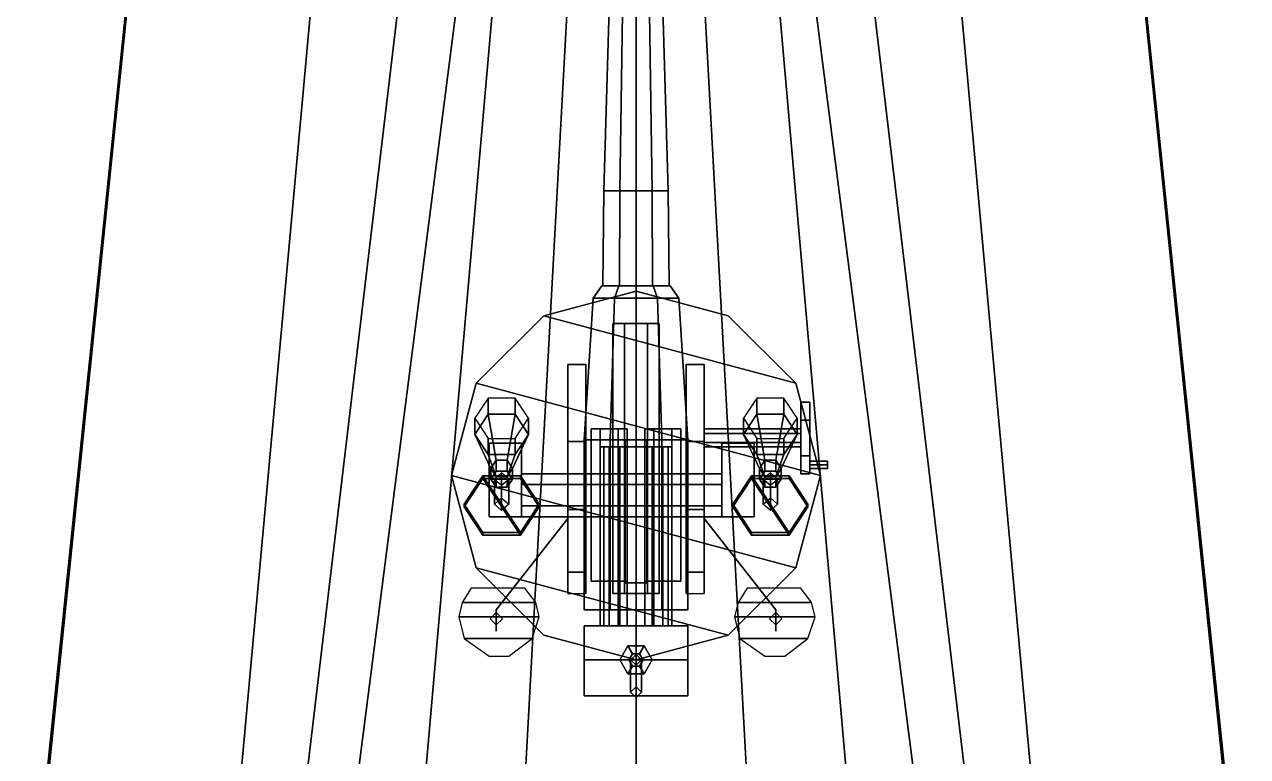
# Model space of a CAD drawing. Header units: millimetres. Extents: x -3.7 to 3.7, y -34 to 38.
# Drawn here: x -3.41 to 3.41, y 21.87 to 25.96 of the extents above; entities that cross this region are included whole.
import ezdxf

# ---------------------------------------------------------------- set-up
doc = ezdxf.new("R2010")
doc.units = ezdxf.units.MM
for name, color, linetype in [('gun', 1, 'Continuous'), ('railings', 3, 'Continuous'), ('sleeve', 5, 'Continuous'), ('turret', 2, 'Continuous')]:
    doc.layers.add(name, color=color, linetype=linetype)

msp = doc.modelspace()

# ---------------------------------------------------------------- linework, layer by layer
for points in [[(-2.7733, 26.7685, 4.19), (-1.7501, 26.7685, 0.9496), (-2.3155, 20.5585, -0.2022), (-3.4141, 20.5585, 4.04)], [(2.7733, 26.7685, 4.19), (-2.7733, 26.7685, 4.19), (-3.4141, 20.5585, 4.04), (3.4141, 20.5585, 4.04)], [(-1.7501, 26.7685, 0.9496), (-1.2439, 26.7685, -0.7951), (-1.9817, 20.5585, -1.0854), (-2.3155, 20.5585, -0.2022)], [(-1.2439, 26.7685, -0.7951), (-0.9101, 26.7685, -1.4629), (-1.707, 20.5585, -1.5054), (-1.9817, 20.5585, -1.0854)], [(-0.9101, 26.7685, -1.4629), (-0.7377, 26.7685, -1.7375), (-1.2816, 20.5585, -1.85), (-1.707, 20.5585, -1.5054)], [(-0.7377, 26.7685, -1.7375), (-0.3446, 26.7685, -2.136), (-0.6839, 20.5585, -2.1785), (-1.2816, 20.5585, -1.85)], [(-0.3446, 26.7685, -2.136), (0, 26.7685, -2.3245), (0, 20.5585, -2.367), (-0.6839, 20.5585, -2.1785)], [(0.6839, 20.5585, -2.1785), (0, 20.5585, -2.367), (0, 26.7685, -2.3245), (0.3446, 26.7685, -2.136)], [(1.2816, 20.5585, -1.85), (0.6839, 20.5585, -2.1785), (0.3446, 26.7685, -2.136), (0.7377, 26.7685, -1.7375)], [(1.707, 20.5585, -1.5054), (1.2816, 20.5585, -1.85), (0.7377, 26.7685, -1.7375), (0.9101, 26.7685, -1.4629)], [(1.9817, 20.5585, -1.0854), (1.707, 20.5585, -1.5054), (0.9101, 26.7685, -1.4629), (1.2439, 26.7685, -0.7951)], [(2.3155, 20.5585, -0.2022), (1.9817, 20.5585, -1.0854), (1.2439, 26.7685, -0.7951), (1.7501, 26.7685, 0.9496)], [(3.4141, 20.5585, 4.04), (2.3155, 20.5585, -0.2022), (1.7501, 26.7685, 0.9496), (2.7733, 26.7685, 4.19)]]:
    msp.add_3dface(points)
at = {"layer": 'gun'}
for points in [[(-0.11, 27.39, 5.68), (-0.055, 27.39, 5.5847), (-0.09, 25.03, 5.5241), (-0.18, 25.03, 5.68)], [(-0.055, 27.39, 5.7753), (-0.11, 27.39, 5.68), (-0.18, 25.03, 5.68), (-0.09, 25.03, 5.8359)], [(-0.055, 27.39, 5.5847), (0.055, 27.39, 5.5847), (0.09, 25.03, 5.5241), (-0.09, 25.03, 5.5241)], [(0.055, 27.39, 5.7753), (-0.055, 27.39, 5.7753), (-0.09, 25.03, 5.8359), (0.09, 25.03, 5.8359)], [(0.055, 27.39, 5.5847), (0.11, 27.39, 5.68), (0.18, 25.03, 5.68), (0.09, 25.03, 5.5241)], [(0.11, 27.39, 5.68), (0.055, 27.39, 5.7753), (0.09, 25.03, 5.8359), (0.18, 25.03, 5.68)], [(-0.18, 25.03, 5.68), (-0.09, 25.03, 5.5241), (-0.0925, 24.5, 5.5198), (-0.185, 24.5, 5.68)], [(-0.09, 25.03, 5.8359), (-0.18, 25.03, 5.68), (-0.185, 24.5, 5.68), (-0.0925, 24.5, 5.8402)], [(-0.09, 25.03, 5.5241), (0.09, 25.03, 5.5241), (0.0925, 24.5, 5.5198), (-0.0925, 24.5, 5.5198)], [(0.09, 25.03, 5.8359), (-0.09, 25.03, 5.8359), (-0.0925, 24.5, 5.8402), (0.0925, 24.5, 5.8402)], [(0.09, 25.03, 5.5241), (0.18, 25.03, 5.68), (0.185, 24.5, 5.68), (0.0925, 24.5, 5.5198)], [(0.18, 25.03, 5.68), (0.09, 25.03, 5.8359), (0.0925, 24.5, 5.8402), (0.185, 24.5, 5.68)], [(-0.2, 22.6, 5.96), (-0.15, 22.6, 6.01), (-0.15, 23.6, 6.01), (-0.2, 23.6, 5.96)], [(-0.15, 22.6, 5.91), (-0.2, 22.6, 5.96), (-0.2, 23.6, 5.96), (-0.15, 23.6, 5.91)], [(-0.18, 22.6, 5.68), (-0.09, 22.6, 5.8359), (-0.09, 23.6, 5.8359), (-0.18, 23.6, 5.68)], [(-0.09, 22.6, 5.5241), (-0.18, 22.6, 5.68), (-0.18, 23.6, 5.68), (-0.09, 23.6, 5.5241)], [(-0.15, 22.6, 6.01), (-0.1, 22.6, 5.96), (-0.1, 23.6, 5.96), (-0.15, 23.6, 6.01)], [(-0.1, 22.6, 5.96), (-0.15, 22.6, 5.91), (-0.15, 23.6, 5.91), (-0.1, 23.6, 5.96)], [(-0.09, 22.6, 5.8359), (0.09, 22.6, 5.8359), (0.09, 23.6, 5.8359), (-0.09, 23.6, 5.8359)], [(0.09, 22.6, 5.5241), (-0.09, 22.6, 5.5241), (-0.09, 23.6, 5.5241), (0.09, 23.6, 5.5241)], [(-0.05, 22.6, 5.24), (0, 22.6, 5.29), (0, 23.6, 5.29), (-0.05, 23.6, 5.24)], [(0, 22.6, 5.19), (-0.05, 22.6, 5.24), (-0.05, 23.6, 5.24), (0, 23.6, 5.19)], [(0, 22.6, 5.29), (0.05, 22.6, 5.24), (0.05, 23.6, 5.24), (0, 23.6, 5.29)], [(0.05, 22.6, 5.24), (0, 22.6, 5.19), (0, 23.6, 5.19), (0.05, 23.6, 5.24)], [(0.09, 22.6, 5.8359), (0.18, 22.6, 5.68), (0.18, 23.6, 5.68), (0.09, 23.6, 5.8359)], [(0.18, 22.6, 5.68), (0.09, 22.6, 5.5241), (0.09, 23.6, 5.5241), (0.18, 23.6, 5.68)], [(0.1, 22.6, 5.96), (0.15, 22.6, 6.01), (0.15, 23.6, 6.01), (0.1, 23.6, 5.96)], [(0.15, 22.6, 5.91), (0.1, 22.6, 5.96), (0.1, 23.6, 5.96), (0.15, 23.6, 5.91)], [(0.15, 22.6, 6.01), (0.2, 22.6, 5.96), (0.2, 23.6, 5.96), (0.15, 23.6, 6.01)], [(0.2, 22.6, 5.96), (0.15, 22.6, 5.91), (0.15, 23.6, 5.91), (0.2, 23.6, 5.96)], [(-0.29, 22.21, 6.06), (-0.29, 22.6, 6.06), (-0.29, 22.6, 5.33), (-0.29, 22.21, 5.33)], [(-0.29, 22.6, 5.33), (-0.29, 22.6, 6.06), (0.29, 22.6, 6.06), (0.29, 22.6, 5.33)], [(0.29, 22.21, 6.06), (0.29, 22.6, 6.06), (-0.29, 22.6, 6.06), (-0.29, 22.21, 6.06)], [(-0.29, 22.21, 5.33), (-0.29, 22.6, 5.33), (-0.29, 22.6, 5.15), (-0.29, 22.41, 5.15)], [(-0.29, 22.6, 5.15), (-0.29, 22.6, 5.33), (0.29, 22.6, 5.33), (0.29, 22.6, 5.15)], [(-0.29, 22.41, 5.15), (-0.29, 22.6, 5.15), (0.29, 22.6, 5.15), (0.29, 22.41, 5.15)], [(0.29, 22.6, 5.33), (0.29, 22.6, 6.06), (0.29, 22.21, 6.06), (0.29, 22.21, 5.33)], [(0.29, 22.6, 5.15), (0.29, 22.6, 5.33), (0.29, 22.21, 5.33), (0.29, 22.41, 5.15)], [(-0.045, 22.4879, 6.11), (-0.09, 22.41, 6.11), (-0.04, 22.41, 6.2), (-0.02, 22.4446, 6.2)], [(-0.045, 22.4879, 6.06), (-0.09, 22.41, 6.06), (-0.09, 22.41, 6.11), (-0.045, 22.4879, 6.11)], [(0.045, 22.4879, 6.11), (-0.045, 22.4879, 6.11), (-0.02, 22.4446, 6.2), (0.02, 22.4446, 6.2)], [(0.045, 22.4879, 6.06), (-0.045, 22.4879, 6.06), (-0.045, 22.4879, 6.11), (0.045, 22.4879, 6.11)], [(0.09, 22.41, 6.11), (0.045, 22.4879, 6.11), (0.02, 22.4446, 6.2), (0.04, 22.41, 6.2)], [(0.09, 22.41, 6.06), (0.045, 22.4879, 6.06), (0.045, 22.4879, 6.11), (0.09, 22.41, 6.11)], [(0.29, 22.41, 5.15), (0.29, 22.21, 5.33), (-0.29, 22.21, 5.33), (-0.29, 22.41, 5.15)], [(-0.09, 22.41, 6.11), (-0.045, 22.3321, 6.11), (-0.02, 22.3754, 6.2), (-0.04, 22.41, 6.2)], [(-0.09, 22.41, 6.06), (-0.045, 22.3321, 6.06), (-0.045, 22.3321, 6.11), (-0.09, 22.41, 6.11)], [(0.02, 22.4446, 6.2), (-0.02, 22.4446, 6.2), (-0.04, 22.41, 6.2), (0.04, 22.41, 6.2)], [(0.04, 22.41, 6.2), (-0.04, 22.41, 6.2), (-0.02, 22.3754, 6.2), (0.02, 22.3754, 6.2)], [(0, 22.44, 6.3), (-0.03, 22.41, 6.27), (-0.03, 22.23, 6.27), (0, 22.26, 6.3)], [(0, 22.44, 6.2), (-0.03, 22.41, 6.2), (-0.03, 22.41, 6.27), (0, 22.44, 6.3)], [(-0.03, 22.41, 6.27), (0, 22.38, 6.24), (0, 22.2, 6.24), (-0.03, 22.23, 6.27)], [(-0.03, 22.41, 6.2), (0, 22.38, 6.2), (0, 22.38, 6.24), (-0.03, 22.41, 6.27)], [(0.03, 22.41, 6.27), (0, 22.44, 6.3), (0, 22.26, 6.3), (0.03, 22.23, 6.27)], [(0.03, 22.41, 6.2), (0, 22.44, 6.2), (0, 22.44, 6.3), (0.03, 22.41, 6.27)], [(0, 22.38, 6.24), (0.03, 22.41, 6.27), (0.03, 22.23, 6.27), (0, 22.2, 6.24)], [(0, 22.38, 6.2), (0.03, 22.41, 6.2), (0.03, 22.41, 6.27), (0, 22.38, 6.24)], [(0.045, 22.3321, 6.11), (0.09, 22.41, 6.11), (0.04, 22.41, 6.2), (0.02, 22.3754, 6.2)], [(0.045, 22.3321, 6.06), (0.09, 22.41, 6.06), (0.09, 22.41, 6.11), (0.045, 22.3321, 6.11)], [(-0.045, 22.3321, 6.11), (0.045, 22.3321, 6.11), (0.02, 22.3754, 6.2), (-0.02, 22.3754, 6.2)], [(-0.045, 22.3321, 6.06), (0.045, 22.3321, 6.06), (0.045, 22.3321, 6.11), (-0.045, 22.3321, 6.11)], [(-0.03, 22.23, 6.39), (0, 22.26, 6.39), (0, 22.26, 6.3), (-0.03, 22.23, 6.27)], [(-0.03, 22.23, 6.39), (0, 22.2, 6.39), (0.03, 22.23, 6.39), (0, 22.26, 6.39)], [(0, 22.26, 6.39), (0.03, 22.23, 6.39), (0.03, 22.23, 6.27), (0, 22.26, 6.3)], [(0.29, 22.21, 5.33), (0.29, 22.21, 6.06), (-0.29, 22.21, 6.06), (-0.29, 22.21, 5.33)], [(0, 22.2, 6.39), (-0.03, 22.23, 6.39), (-0.03, 22.23, 6.27), (0, 22.2, 6.24)], [(0.03, 22.23, 6.39), (0, 22.2, 6.39), (0, 22.2, 6.24), (0.03, 22.23, 6.27)]]:
    msp.add_3dface(points, dxfattribs=at)
at = {"layer": 'railings'}
for points in [[(-2.8, 26.45, 5.22), (-3.41, 20.5, 5.07), (-3.41, 20.5, 5.04), (-2.8, 26.45, 5.19)], [(-2.8, 26.45, 5.19), (-3.41, 20.5, 5.04), (-3.41, 20.5, 5.07), (-2.8, 26.45, 5.22)], [(-2.8, 26.45, 4.73), (-3.41, 20.5, 4.58), (-3.41, 20.5, 4.55), (-2.8, 26.45, 4.7)], [(-2.8, 26.45, 4.7), (-3.41, 20.5, 4.55), (-3.41, 20.5, 4.58), (-2.8, 26.45, 4.73)], [(2.8, 26.45, 4.7), (3.41, 20.5, 4.55), (3.41, 20.5, 4.58), (2.8, 26.45, 4.73)], [(2.8, 26.45, 4.73), (3.41, 20.5, 4.58), (3.41, 20.5, 4.55), (2.8, 26.45, 4.7)], [(2.8, 26.45, 5.22), (3.41, 20.5, 5.07), (3.41, 20.5, 5.04), (2.8, 26.45, 5.19)], [(2.8, 26.45, 5.19), (3.41, 20.5, 5.04), (3.41, 20.5, 5.07), (2.8, 26.45, 5.22)], [(-2.95, 24.97, 5.15), (-2.95, 24.97, 4.14), (-2.95, 25, 4.14), (-2.95, 25, 5.15)], [(-2.95, 25, 5.15), (-2.95, 25, 4.14), (-2.95, 24.97, 4.14), (-2.95, 24.97, 5.15)], [(2.95, 24.97, 5.15), (2.95, 24.97, 4.14), (2.95, 25, 4.14), (2.95, 25, 5.15)], [(2.95, 25, 5.15), (2.95, 25, 4.14), (2.95, 24.97, 4.14), (2.95, 24.97, 5.15)], [(-3.11, 23.46, 5.12), (-3.11, 23.46, 4.11), (-3.11, 23.49, 4.11), (-3.11, 23.49, 5.12)], [(-3.11, 23.49, 5.12), (-3.11, 23.49, 4.11), (-3.11, 23.46, 4.11), (-3.11, 23.46, 5.12)], [(3.11, 23.46, 5.12), (3.11, 23.46, 4.11), (3.11, 23.49, 4.11), (3.11, 23.49, 5.12)], [(3.11, 23.49, 5.12), (3.11, 23.49, 4.11), (3.11, 23.46, 4.11), (3.11, 23.46, 5.12)], [(-3.26, 21.98, 5.08), (-3.26, 21.98, 4.07), (-3.26, 22.01, 4.07), (-3.26, 22.01, 5.08)], [(-3.26, 22.01, 5.08), (-3.26, 22.01, 4.07), (-3.26, 21.98, 4.07), (-3.26, 21.98, 5.08)], [(3.26, 22.01, 5.08), (3.26, 22.01, 4.07), (3.26, 21.98, 4.07), (3.26, 21.98, 5.08)], [(3.26, 21.98, 5.08), (3.26, 21.98, 4.07), (3.26, 22.01, 4.07), (3.26, 22.01, 5.08)]]:
    msp.add_3dface(points, dxfattribs=at)
at = {"layer": 'sleeve'}
for points in [[(-0.19, 24.5, 5.68), (-0.095, 24.5, 5.5155), (-0.12, 24.43, 5.4722), (-0.24, 24.43, 5.68)], [(-0.095, 24.5, 5.8445), (-0.19, 24.5, 5.68), (-0.24, 24.43, 5.68), (-0.12, 24.43, 5.8878)], [(0.19, 24.5, 5.68), (-0.19, 24.5, 5.68), (-0.095, 24.5, 5.8445), (0.095, 24.5, 5.8445)], [(0.095, 24.5, 5.5155), (-0.095, 24.5, 5.5155), (-0.19, 24.5, 5.68), (0.19, 24.5, 5.68)], [(-0.095, 24.5, 5.5155), (0.095, 24.5, 5.5155), (0.12, 24.43, 5.4722), (-0.12, 24.43, 5.4722)], [(0.095, 24.5, 5.8445), (-0.095, 24.5, 5.8445), (-0.12, 24.43, 5.8878), (0.12, 24.43, 5.8878)], [(0.095, 24.5, 5.5155), (0.19, 24.5, 5.68), (0.24, 24.43, 5.68), (0.12, 24.43, 5.4722)], [(0.19, 24.5, 5.68), (0.095, 24.5, 5.8445), (0.12, 24.43, 5.8878), (0.24, 24.43, 5.68)], [(-0.29, 23.64, 5.68), (-0.145, 23.64, 5.9311), (-0.12, 24.43, 5.8878), (-0.24, 24.43, 5.68)], [(-0.145, 23.64, 5.4289), (-0.29, 23.64, 5.68), (-0.24, 24.43, 5.68), (-0.12, 24.43, 5.4722)], [(-0.145, 23.64, 5.9311), (0.145, 23.64, 5.9311), (0.12, 24.43, 5.8878), (-0.12, 24.43, 5.8878)], [(0.145, 23.64, 5.4289), (-0.145, 23.64, 5.4289), (-0.12, 24.43, 5.4722), (0.12, 24.43, 5.4722)], [(0.145, 23.64, 5.9311), (0.29, 23.64, 5.68), (0.24, 24.43, 5.68), (0.12, 24.43, 5.8878)], [(0.29, 23.64, 5.68), (0.145, 23.64, 5.4289), (0.12, 24.43, 5.4722), (0.24, 24.43, 5.68)], [(-0.13, 22.78, 5.22), (-0.065, 22.78, 5.3326), (-0.065, 24.29, 5.3326), (-0.13, 24.29, 5.22)], [(-0.065, 22.78, 5.1074), (-0.13, 22.78, 5.22), (-0.13, 24.29, 5.22), (-0.065, 24.29, 5.1074)], [(-0.065, 24.29, 5.3326), (0.065, 24.29, 5.3326), (0.13, 24.29, 5.22), (-0.13, 24.29, 5.22)], [(-0.13, 24.29, 5.22), (0.13, 24.29, 5.22), (0.065, 24.29, 5.1074), (-0.065, 24.29, 5.1074)], [(-0.065, 22.78, 5.3326), (0.065, 22.78, 5.3326), (0.065, 24.29, 5.3326), (-0.065, 24.29, 5.3326)], [(0.065, 22.78, 5.1074), (-0.065, 22.78, 5.1074), (-0.065, 24.29, 5.1074), (0.065, 24.29, 5.1074)], [(0.065, 22.78, 5.3326), (0.13, 22.78, 5.22), (0.13, 24.29, 5.22), (0.065, 24.29, 5.3326)], [(0.13, 22.78, 5.22), (0.065, 22.78, 5.1074), (0.065, 24.29, 5.1074), (0.13, 24.29, 5.22)], [(-0.25, 22.85, 5.98), (-0.2, 22.85, 6.0666), (-0.2, 23.7, 6.0666), (-0.25, 23.7, 5.98)], [(-0.2, 22.85, 5.8934), (-0.25, 22.85, 5.98), (-0.25, 23.7, 5.98), (-0.2, 23.7, 5.8934)], [(-0.2, 23.7, 6.0666), (-0.1, 23.7, 6.0666), (-0.05, 23.7, 5.98), (-0.25, 23.7, 5.98)], [(-0.25, 23.7, 5.98), (-0.05, 23.7, 5.98), (-0.1, 23.7, 5.8934), (-0.2, 23.7, 5.8934)], [(-0.2, 22.85, 6.0666), (-0.1, 22.85, 6.0666), (-0.1, 23.7, 6.0666), (-0.2, 23.7, 6.0666)], [(-0.1, 22.85, 5.8934), (-0.2, 22.85, 5.8934), (-0.2, 23.7, 5.8934), (-0.1, 23.7, 5.8934)], [(-0.1, 22.85, 6.0666), (-0.05, 22.85, 5.98), (-0.05, 23.7, 5.98), (-0.1, 23.7, 6.0666)], [(-0.05, 22.85, 5.98), (-0.1, 22.85, 5.8934), (-0.1, 23.7, 5.8934), (-0.05, 23.7, 5.98)], [(0.05, 22.85, 5.98), (0.1, 22.85, 6.0666), (0.1, 23.7, 6.0666), (0.05, 23.7, 5.98)], [(0.1, 22.85, 5.8934), (0.05, 22.85, 5.98), (0.05, 23.7, 5.98), (0.1, 23.7, 5.8934)], [(0.05, 23.7, 5.98), (0.25, 23.7, 5.98), (0.2, 23.7, 5.8934), (0.1, 23.7, 5.8934)], [(0.1, 23.7, 6.0666), (0.2, 23.7, 6.0666), (0.25, 23.7, 5.98), (0.05, 23.7, 5.98)], [(0.1, 22.85, 6.0666), (0.2, 22.85, 6.0666), (0.2, 23.7, 6.0666), (0.1, 23.7, 6.0666)], [(0.2, 22.85, 5.8934), (0.1, 22.85, 5.8934), (0.1, 23.7, 5.8934), (0.2, 23.7, 5.8934)], [(0.2, 22.85, 6.0666), (0.25, 22.85, 5.98), (0.25, 23.7, 5.98), (0.2, 23.7, 6.0666)], [(0.25, 22.85, 5.98), (0.2, 22.85, 5.8934), (0.2, 23.7, 5.8934), (0.25, 23.7, 5.98)], [(-0.29, 22.69, 5.68), (-0.145, 22.69, 5.9311), (-0.145, 23.64, 5.9311), (-0.29, 23.64, 5.68)], [(-0.145, 22.69, 5.4289), (-0.29, 22.69, 5.68), (-0.29, 23.64, 5.68), (-0.145, 23.64, 5.4289)], [(-0.145, 22.69, 5.9311), (0.145, 22.69, 5.9311), (0.145, 23.64, 5.9311), (-0.145, 23.64, 5.9311)], [(0.145, 22.69, 5.4289), (-0.145, 22.69, 5.4289), (-0.145, 23.64, 5.4289), (0.145, 23.64, 5.4289)], [(-0.06, 22.84, 5.39), (-0.06, 23.64, 5.39), (-0.06, 23.64, 5.33), (-0.06, 22.84, 5.33)], [(-0.06, 23.64, 5.33), (-0.06, 23.64, 5.39), (0.06, 23.64, 5.39), (0.06, 23.64, 5.33)], [(0.06, 22.84, 5.39), (0.06, 23.64, 5.39), (-0.06, 23.64, 5.39), (-0.06, 22.84, 5.39)], [(-0.06, 22.84, 5.33), (-0.06, 23.64, 5.33), (0.06, 23.64, 5.33), (0.06, 22.84, 5.33)], [(0.06, 23.64, 5.33), (0.06, 23.64, 5.39), (0.06, 22.84, 5.39), (0.06, 22.84, 5.33)], [(0.145, 22.69, 5.9311), (0.29, 22.69, 5.68), (0.29, 23.64, 5.68), (0.145, 23.64, 5.9311)], [(0.29, 22.69, 5.68), (0.145, 22.69, 5.4289), (0.145, 23.64, 5.4289), (0.29, 23.64, 5.68)], [(-0.64, 23.21, 5.77), (-0.64, 23.62, 5.77), (-0.82, 23.62, 5.77), (-0.82, 23.21, 5.77)], [(-0.82, 23.21, 5.49), (-0.82, 23.62, 5.49), (-0.64, 23.62, 5.49), (-0.64, 23.21, 5.49)], [(-0.82, 23.62, 5.49), (-0.82, 23.62, 5.77), (-0.64, 23.62, 5.77), (-0.64, 23.62, 5.49)], [(-0.82, 23.21, 5.77), (-0.82, 23.62, 5.77), (-0.82, 23.62, 5.49), (-0.82, 23.21, 5.49)], [(-0.64, 23.62, 5.49), (-0.64, 23.62, 5.77), (-0.64, 23.21, 5.77), (-0.64, 23.21, 5.49)], [(0.66, 23.21, 5.9), (0.66, 23.62, 5.9), (0.48, 23.62, 5.9), (0.48, 23.21, 5.9)], [(0.48, 23.62, 5.48), (0.48, 23.62, 5.9), (0.66, 23.62, 5.9), (0.66, 23.62, 5.48)], [(0.48, 23.21, 5.9), (0.48, 23.62, 5.9), (0.48, 23.62, 5.48), (0.48, 23.21, 5.48)], [(0.48, 23.21, 5.48), (0.48, 23.62, 5.48), (0.66, 23.62, 5.48), (0.66, 23.21, 5.48)], [(0.66, 23.62, 5.48), (0.66, 23.62, 5.9), (0.66, 23.21, 5.9), (0.66, 23.21, 5.48)], [(-0.64, 23.45, 5.6), (-0.64, 23.39, 5.7039), (0.48, 23.39, 5.7039), (0.48, 23.45, 5.6)], [(-0.64, 23.39, 5.4961), (-0.64, 23.45, 5.6), (0.48, 23.45, 5.6), (0.48, 23.39, 5.4961)], [(-0.64, 23.39, 5.7039), (-0.64, 23.27, 5.7039), (0.48, 23.27, 5.7039), (0.48, 23.39, 5.7039)], [(-0.64, 23.27, 5.4961), (-0.64, 23.39, 5.4961), (0.48, 23.39, 5.4961), (0.48, 23.27, 5.4961)], [(-0.64, 23.27, 5.7039), (-0.64, 23.21, 5.6), (0.48, 23.21, 5.6), (0.48, 23.27, 5.7039)], [(-0.64, 23.21, 5.6), (-0.64, 23.27, 5.4961), (0.48, 23.27, 5.4961), (0.48, 23.21, 5.6)], [(-0.64, 23.21, 5.49), (-0.64, 23.21, 5.77), (-0.82, 23.21, 5.77), (-0.82, 23.21, 5.49)], [(0.66, 23.21, 5.48), (0.66, 23.21, 5.9), (0.48, 23.21, 5.9), (0.48, 23.21, 5.48)], [(-0.25, 22.85, 5.98), (-0.05, 22.85, 5.98), (-0.1, 22.85, 6.0666), (-0.2, 22.85, 6.0666)], [(-0.2, 22.85, 5.8934), (-0.1, 22.85, 5.8934), (-0.05, 22.85, 5.98), (-0.25, 22.85, 5.98)], [(0.06, 22.84, 5.33), (0.06, 22.84, 5.39), (-0.06, 22.84, 5.39), (-0.06, 22.84, 5.33)], [(0.1, 22.85, 5.8934), (0.2, 22.85, 5.8934), (0.25, 22.85, 5.98), (0.05, 22.85, 5.98)], [(0.05, 22.85, 5.98), (0.25, 22.85, 5.98), (0.2, 22.85, 6.0666), (0.1, 22.85, 6.0666)], [(-0.13, 22.78, 5.22), (0.13, 22.78, 5.22), (0.065, 22.78, 5.3326), (-0.065, 22.78, 5.3326)], [(-0.065, 22.78, 5.1074), (0.065, 22.78, 5.1074), (0.13, 22.78, 5.22), (-0.13, 22.78, 5.22)], [(-0.29, 22.69, 5.68), (0.29, 22.69, 5.68), (0.145, 22.69, 5.9311), (-0.145, 22.69, 5.9311)], [(-0.145, 22.69, 5.4289), (0.145, 22.69, 5.4289), (0.29, 22.69, 5.68), (-0.29, 22.69, 5.68)]]:
    msp.add_3dface(points, dxfattribs=at)
at = {"layer": 'turret'}
for points in [[(-0.515, 24.332, 4.32), (0, 24.47, 4.32), (0, 24.47, 4.04), (-0.515, 24.332, 4.04)], [(-0.515, 24.332, 4.32), (0.892, 23.955, 4.32), (0.515, 24.332, 4.32), (0, 24.47, 4.32)], [(0, 24.47, 4.32), (0.515, 24.332, 4.32), (0.515, 24.332, 4.04), (0, 24.47, 4.04)], [(-0.892, 23.955, 4.32), (-0.515, 24.332, 4.32), (-0.515, 24.332, 4.04), (-0.892, 23.955, 4.04)], [(-0.892, 23.955, 4.32), (1.03, 23.44, 4.32), (0.892, 23.955, 4.32), (-0.515, 24.332, 4.32)], [(0.515, 24.332, 4.32), (0.892, 23.955, 4.32), (0.892, 23.955, 4.04), (0.515, 24.332, 4.04)], [(-0.38, 24.06, 4.32), (-0.38, 24.06, 4.64), (-0.28, 24.06, 4.64), (-0.28, 24.06, 4.32)], [(-0.38, 22.9, 4.64), (-0.38, 24.06, 4.64), (-0.38, 24.06, 4.32), (-0.38, 22.78, 4.32)], [(-0.38, 23.25, 5.47), (-0.38, 23.63, 5.47), (-0.38, 24.06, 4.64), (-0.38, 22.9, 4.64)], [(-0.38, 24.06, 4.64), (-0.38, 23.63, 5.47), (-0.28, 23.63, 5.47), (-0.28, 24.06, 4.64)], [(-0.28, 24.06, 4.32), (-0.28, 24.06, 4.64), (-0.28, 22.9, 4.64), (-0.28, 22.78, 4.32)], [(-0.28, 24.06, 4.64), (-0.28, 23.63, 5.47), (-0.28, 23.25, 5.47), (-0.28, 22.9, 4.64)], [(0.28, 24.06, 4.32), (0.28, 24.06, 4.64), (0.38, 24.06, 4.64), (0.38, 24.06, 4.32)], [(0.28, 22.9, 4.64), (0.28, 24.06, 4.64), (0.28, 24.06, 4.32), (0.28, 22.78, 4.32)], [(0.28, 23.25, 5.47), (0.28, 23.63, 5.47), (0.28, 24.06, 4.64), (0.28, 22.9, 4.64)], [(0.28, 24.06, 4.64), (0.28, 23.63, 5.47), (0.38, 23.63, 5.47), (0.38, 24.06, 4.64)], [(0.38, 24.06, 4.32), (0.38, 24.06, 4.64), (0.38, 22.9, 4.64), (0.38, 22.78, 4.32)], [(0.38, 24.06, 4.64), (0.38, 23.63, 5.47), (0.38, 23.25, 5.47), (0.38, 22.9, 4.64)], [(-1.03, 23.44, 4.32), (-0.892, 23.955, 4.32), (-0.892, 23.955, 4.04), (-1.03, 23.44, 4.04)], [(-1.03, 23.44, 4.32), (0.892, 22.925, 4.32), (1.03, 23.44, 4.32), (-0.892, 23.955, 4.32)], [(0.892, 23.955, 4.32), (1.03, 23.44, 4.32), (1.03, 23.44, 4.04), (0.892, 23.955, 4.04)], [(-0.825, 23.8725, 4.2983), (-0.9, 23.76, 4.2334), (-0.9, 23.67, 4.3893), (-0.825, 23.7825, 4.4542)], [(-0.675, 23.8725, 4.2983), (-0.825, 23.8725, 4.2983), (-0.825, 23.7825, 4.4542), (-0.675, 23.7825, 4.4542)], [(-0.6, 23.76, 4.2334), (-0.675, 23.8725, 4.2983), (-0.675, 23.7825, 4.4542), (-0.6, 23.67, 4.3893)], [(0.675, 23.8725, 4.2983), (0.6, 23.76, 4.2334), (0.6, 23.67, 4.3893), (0.675, 23.7825, 4.4542)], [(0.825, 23.8725, 4.2983), (0.675, 23.8725, 4.2983), (0.675, 23.7825, 4.4542), (0.825, 23.7825, 4.4542)], [(0.9, 23.76, 4.2334), (0.825, 23.8725, 4.2983), (0.825, 23.7825, 4.4542), (0.9, 23.67, 4.3893)], [(0.92, 23.85, 4.93), (0.92, 23.75, 5.1032), (0.97, 23.75, 5.1032), (0.97, 23.85, 4.93)], [(0.92, 23.75, 4.7568), (0.92, 23.85, 4.93), (0.97, 23.85, 4.93), (0.97, 23.75, 4.7568)], [(0.92, 23.85, 4.93), (0.92, 23.45, 4.93), (0.92, 23.55, 5.1032), (0.92, 23.75, 5.1032)], [(0.92, 23.75, 4.7568), (0.92, 23.55, 4.7568), (0.92, 23.45, 4.93), (0.92, 23.85, 4.93)], [(0.97, 23.75, 5.1032), (0.97, 23.55, 5.1032), (0.97, 23.45, 4.93), (0.97, 23.85, 4.93)], [(0.97, 23.85, 4.93), (0.97, 23.45, 4.93), (0.97, 23.55, 4.7568), (0.97, 23.75, 4.7568)], [(-0.825, 23.7825, 4.4542), (-0.9, 23.67, 4.3893), (-0.81, 23.48, 4.7184), (-0.78, 23.525, 4.7444)], [(-0.675, 23.7825, 4.4542), (-0.825, 23.7825, 4.4542), (-0.78, 23.525, 4.7444), (-0.72, 23.525, 4.7444)], [(-0.6, 23.67, 4.3893), (-0.675, 23.7825, 4.4542), (-0.72, 23.525, 4.7444), (-0.69, 23.48, 4.7184)], [(0.675, 23.7825, 4.4542), (0.6, 23.67, 4.3893), (0.69, 23.48, 4.7184), (0.72, 23.525, 4.7444)], [(0.825, 23.7825, 4.4542), (0.675, 23.7825, 4.4542), (0.72, 23.525, 4.7444), (0.78, 23.525, 4.7444)], [(0.9, 23.67, 4.3893), (0.825, 23.7825, 4.4542), (0.78, 23.525, 4.7444), (0.81, 23.48, 4.7184)], [(-0.9, 23.76, 4.2334), (-0.825, 23.6475, 4.1684), (-0.825, 23.5575, 4.3243), (-0.9, 23.67, 4.3893)], [(-0.675, 23.6475, 4.1684), (-0.6, 23.76, 4.2334), (-0.6, 23.67, 4.3893), (-0.675, 23.5575, 4.3243)], [(0.38, 23.7, 4.93), (0.38, 23.675, 4.9733), (0.92, 23.675, 4.9733), (0.92, 23.7, 4.93)], [(0.38, 23.675, 4.8867), (0.38, 23.7, 4.93), (0.92, 23.7, 4.93), (0.92, 23.675, 4.8867)], [(0.6, 23.76, 4.2334), (0.675, 23.6475, 4.1684), (0.675, 23.5575, 4.3243), (0.6, 23.67, 4.3893)], [(0.825, 23.6475, 4.1684), (0.9, 23.76, 4.2334), (0.9, 23.67, 4.3893), (0.825, 23.5575, 4.3243)], [(0.92, 23.75, 5.1032), (0.92, 23.55, 5.1032), (0.97, 23.55, 5.1032), (0.97, 23.75, 5.1032)], [(0.92, 23.55, 4.7568), (0.92, 23.75, 4.7568), (0.97, 23.75, 4.7568), (0.97, 23.55, 4.7568)], [(-0.9, 23.67, 4.3893), (-0.825, 23.5575, 4.3243), (-0.78, 23.435, 4.6924), (-0.81, 23.48, 4.7184)], [(-0.825, 23.6475, 4.1684), (-0.675, 23.6475, 4.1684), (-0.675, 23.5575, 4.3243), (-0.825, 23.5575, 4.3243)], [(-0.675, 23.5575, 4.3243), (-0.6, 23.67, 4.3893), (-0.69, 23.48, 4.7184), (-0.72, 23.435, 4.6924)], [(-0.38, 23.25, 5.89), (-0.38, 23.63, 5.89), (-0.38, 23.63, 5.47), (-0.38, 23.25, 5.47)], [(-0.38, 23.63, 5.47), (-0.38, 23.63, 5.89), (-0.28, 23.63, 5.89), (-0.28, 23.63, 5.47)], [(-0.28, 23.25, 5.89), (-0.28, 23.63, 5.89), (-0.38, 23.63, 5.89), (-0.38, 23.25, 5.89)], [(-0.28, 23.63, 5.47), (-0.28, 23.63, 5.89), (-0.28, 23.25, 5.89), (-0.28, 23.25, 5.47)], [(0.38, 23.25, 5.89), (0.38, 23.63, 5.89), (0.28, 23.63, 5.89), (0.28, 23.25, 5.89)], [(0.28, 23.25, 5.89), (0.28, 23.63, 5.89), (0.28, 23.63, 5.47), (0.28, 23.25, 5.47)], [(0.28, 23.63, 5.47), (0.28, 23.63, 5.89), (0.38, 23.63, 5.89), (0.38, 23.63, 5.47)], [(0.38, 23.675, 4.9733), (0.38, 23.625, 4.9733), (0.92, 23.625, 4.9733), (0.92, 23.675, 4.9733)], [(0.38, 23.625, 4.8867), (0.38, 23.675, 4.8867), (0.92, 23.675, 4.8867), (0.92, 23.625, 4.8867)], [(0.38, 23.63, 5.47), (0.38, 23.63, 5.89), (0.38, 23.25, 5.89), (0.38, 23.25, 5.47)], [(0.6, 23.67, 4.3893), (0.675, 23.5575, 4.3243), (0.72, 23.435, 4.6924), (0.69, 23.48, 4.7184)], [(0.675, 23.6475, 4.1684), (0.825, 23.6475, 4.1684), (0.825, 23.5575, 4.3243), (0.675, 23.5575, 4.3243)], [(0.825, 23.5575, 4.3243), (0.9, 23.67, 4.3893), (0.81, 23.48, 4.7184), (0.78, 23.435, 4.6924)], [(-0.825, 23.5575, 4.3243), (-0.675, 23.5575, 4.3243), (-0.72, 23.435, 4.6924), (-0.78, 23.435, 4.6924)], [(0.38, 23.625, 4.9733), (0.38, 23.6, 4.93), (0.92, 23.6, 4.93), (0.92, 23.625, 4.9733)], [(0.38, 23.6, 4.93), (0.38, 23.625, 4.8867), (0.92, 23.625, 4.8867), (0.92, 23.6, 4.93)], [(0.675, 23.5575, 4.3243), (0.825, 23.5575, 4.3243), (0.78, 23.435, 4.6924), (0.72, 23.435, 4.6924)], [(-0.78, 23.525, 4.7444), (-0.81, 23.48, 4.7184), (-0.81, 23.42, 4.8223), (-0.78, 23.465, 4.8483)], [(-0.72, 23.525, 4.7444), (-0.78, 23.525, 4.7444), (-0.78, 23.465, 4.8483), (-0.72, 23.465, 4.8483)], [(-0.69, 23.48, 4.7184), (-0.72, 23.525, 4.7444), (-0.72, 23.465, 4.8483), (-0.69, 23.42, 4.8223)], [(0.72, 23.525, 4.7444), (0.69, 23.48, 4.7184), (0.69, 23.42, 4.8223), (0.72, 23.465, 4.8483)], [(0.78, 23.525, 4.7444), (0.72, 23.525, 4.7444), (0.72, 23.465, 4.8483), (0.78, 23.465, 4.8483)], [(0.81, 23.48, 4.7184), (0.78, 23.525, 4.7444), (0.78, 23.465, 4.8483), (0.81, 23.42, 4.8223)], [(0.92, 23.55, 5.1032), (0.92, 23.45, 4.93), (0.97, 23.45, 4.93), (0.97, 23.55, 5.1032)], [(0.92, 23.45, 4.93), (0.92, 23.55, 4.7568), (0.97, 23.55, 4.7568), (0.97, 23.45, 4.93)], [(0.97, 23.52, 4.93), (0.97, 23.5, 4.95), (1.07, 23.5, 4.95), (1.07, 23.52, 4.93)], [(0.97, 23.5, 4.91), (0.97, 23.52, 4.93), (1.07, 23.52, 4.93), (1.07, 23.5, 4.91)], [(0.97, 23.5, 4.95), (0.97, 23.48, 4.93), (1.07, 23.48, 4.93), (1.07, 23.5, 4.95)], [(0.97, 23.48, 4.93), (0.97, 23.5, 4.91), (1.07, 23.5, 4.91), (1.07, 23.48, 4.93)], [(1.07, 23.52, 4.93), (1.07, 23.5, 4.95), (1.07, 23.48, 4.93), (1.07, 23.5, 4.91)], [(-0.892, 22.925, 4.32), (-1.03, 23.44, 4.32), (-1.03, 23.44, 4.04), (-0.892, 22.925, 4.04)], [(-0.892, 22.925, 4.32), (0.515, 22.548, 4.32), (0.892, 22.925, 4.32), (-1.03, 23.44, 4.32)], [(-0.855, 23.4375, 5.1557), (-0.96, 23.28, 5.0648), (-0.96, 23.265, 5.0908), (-0.855, 23.4225, 5.1817)], [(-0.855, 23.4375, 5.1557), (-0.645, 23.1225, 4.9738), (-0.855, 23.1225, 4.9738), (-0.96, 23.28, 5.0648)], [(-0.645, 23.1075, 4.9998), (-0.855, 23.4225, 5.1817), (-0.96, 23.265, 5.0908), (-0.855, 23.1075, 4.9998)], [(-0.645, 23.4375, 5.1557), (-0.855, 23.4375, 5.1557), (-0.855, 23.4225, 5.1817), (-0.645, 23.4225, 5.1817)], [(-0.645, 23.4375, 5.1557), (-0.54, 23.28, 5.0648), (-0.645, 23.1225, 4.9738), (-0.855, 23.4375, 5.1557)], [(-0.54, 23.265, 5.0908), (-0.645, 23.4225, 5.1817), (-0.855, 23.4225, 5.1817), (-0.645, 23.1075, 4.9998)], [(-0.81, 23.48, 4.7184), (-0.78, 23.435, 4.6924), (-0.78, 23.375, 4.7963), (-0.81, 23.42, 4.8223)], [(-0.72, 23.465, 4.8483), (-0.78, 23.465, 4.8483), (-0.81, 23.42, 4.8223), (-0.69, 23.42, 4.8223)], [(-0.75, 23.4546, 4.8423), (-0.79, 23.42, 4.8223), (-0.79, 23.28, 5.0648), (-0.75, 23.3146, 5.0848)], [(-0.78, 23.435, 4.6924), (-0.72, 23.435, 4.6924), (-0.72, 23.375, 4.7963), (-0.78, 23.375, 4.7963)], [(-0.71, 23.42, 4.8223), (-0.75, 23.4546, 4.8423), (-0.75, 23.3146, 5.0848), (-0.71, 23.28, 5.0648)], [(-0.72, 23.435, 4.6924), (-0.69, 23.48, 4.7184), (-0.69, 23.42, 4.8223), (-0.72, 23.375, 4.7963)], [(-0.54, 23.28, 5.0648), (-0.645, 23.4375, 5.1557), (-0.645, 23.4225, 5.1817), (-0.54, 23.265, 5.0908)], [(0.645, 23.4375, 5.1557), (0.54, 23.28, 5.0648), (0.54, 23.265, 5.0908), (0.645, 23.4225, 5.1817)], [(0.645, 23.4375, 5.1557), (0.855, 23.1225, 4.9738), (0.645, 23.1225, 4.9738), (0.54, 23.28, 5.0648)], [(0.855, 23.1075, 4.9998), (0.645, 23.4225, 5.1817), (0.54, 23.265, 5.0908), (0.645, 23.1075, 4.9998)], [(0.855, 23.4375, 5.1557), (0.645, 23.4375, 5.1557), (0.645, 23.4225, 5.1817), (0.855, 23.4225, 5.1817)], [(0.855, 23.4375, 5.1557), (0.96, 23.28, 5.0648), (0.855, 23.1225, 4.9738), (0.645, 23.4375, 5.1557)], [(0.96, 23.265, 5.0908), (0.855, 23.4225, 5.1817), (0.645, 23.4225, 5.1817), (0.855, 23.1075, 4.9998)], [(0.69, 23.48, 4.7184), (0.72, 23.435, 4.6924), (0.72, 23.375, 4.7963), (0.69, 23.42, 4.8223)], [(0.78, 23.465, 4.8483), (0.72, 23.465, 4.8483), (0.69, 23.42, 4.8223), (0.81, 23.42, 4.8223)], [(0.75, 23.4546, 4.8423), (0.71, 23.42, 4.8223), (0.71, 23.28, 5.0648), (0.75, 23.3146, 5.0848)], [(0.72, 23.435, 4.6924), (0.78, 23.435, 4.6924), (0.78, 23.375, 4.7963), (0.72, 23.375, 4.7963)], [(0.79, 23.42, 4.8223), (0.75, 23.4546, 4.8423), (0.75, 23.3146, 5.0848), (0.79, 23.28, 5.0648)], [(0.78, 23.435, 4.6924), (0.81, 23.48, 4.7184), (0.81, 23.42, 4.8223), (0.78, 23.375, 4.7963)], [(0.96, 23.28, 5.0648), (0.855, 23.4375, 5.1557), (0.855, 23.4225, 5.1817), (0.96, 23.265, 5.0908)], [(1.03, 23.44, 4.32), (0.892, 22.925, 4.32), (0.892, 22.925, 4.04), (1.03, 23.44, 4.04)], [(-0.69, 23.42, 4.8223), (-0.81, 23.42, 4.8223), (-0.78, 23.375, 4.7963), (-0.72, 23.375, 4.7963)], [(-0.79, 23.42, 4.8223), (-0.75, 23.3854, 4.8023), (-0.75, 23.2454, 5.0448), (-0.79, 23.28, 5.0648)], [(-0.75, 23.3854, 4.8023), (-0.71, 23.42, 4.8223), (-0.71, 23.28, 5.0648), (-0.75, 23.2454, 5.0448)], [(0.81, 23.42, 4.8223), (0.69, 23.42, 4.8223), (0.72, 23.375, 4.7963), (0.78, 23.375, 4.7963)], [(0.71, 23.42, 4.8223), (0.75, 23.3854, 4.8023), (0.75, 23.2454, 5.0448), (0.71, 23.28, 5.0648)], [(0.75, 23.3854, 4.8023), (0.79, 23.42, 4.8223), (0.79, 23.28, 5.0648), (0.75, 23.2454, 5.0448)], [(-0.96, 23.28, 5.0648), (-0.855, 23.1225, 4.9738), (-0.855, 23.1075, 4.9998), (-0.96, 23.265, 5.0908)], [(-0.645, 23.1225, 4.9738), (-0.54, 23.28, 5.0648), (-0.54, 23.265, 5.0908), (-0.645, 23.1075, 4.9998)], [(-0.28, 23.25, 5.47), (-0.28, 23.25, 5.89), (-0.38, 23.25, 5.89), (-0.38, 23.25, 5.47)], [(-0.28, 22.9, 4.64), (-0.28, 23.25, 5.47), (-0.38, 23.25, 5.47), (-0.38, 22.9, 4.64)], [(0.38, 22.9, 4.64), (0.38, 23.25, 5.47), (0.28, 23.25, 5.47), (0.28, 22.9, 4.64)], [(0.38, 23.25, 5.47), (0.38, 23.25, 5.89), (0.28, 23.25, 5.89), (0.28, 23.25, 5.47)], [(0.54, 23.28, 5.0648), (0.645, 23.1225, 4.9738), (0.645, 23.1075, 4.9998), (0.54, 23.265, 5.0908)], [(0.855, 23.1225, 4.9738), (0.96, 23.28, 5.0648), (0.96, 23.265, 5.0908), (0.855, 23.1075, 4.9998)], [(-0.38, 23.2, 4.4), (-0.38, 23.2, 4.68), (-0.78, 22.69, 4.68), (-0.78, 22.69, 4.52)], [(0.38, 23.2, 4.4), (0.38, 23.2, 4.68), (0.78, 22.69, 4.68), (0.78, 22.69, 4.52)], [(-0.855, 23.1225, 4.9738), (-0.645, 23.1225, 4.9738), (-0.645, 23.1075, 4.9998), (-0.855, 23.1075, 4.9998)], [(0.645, 23.1225, 4.9738), (0.855, 23.1225, 4.9738), (0.855, 23.1075, 4.9998), (0.645, 23.1075, 4.9998)], [(-0.515, 22.548, 4.32), (-0.892, 22.925, 4.32), (-0.892, 22.925, 4.04), (-0.515, 22.548, 4.04)], [(-0.515, 22.548, 4.32), (0, 22.41, 4.32), (0.515, 22.548, 4.32), (-0.892, 22.925, 4.32)], [(-0.28, 22.78, 4.32), (-0.28, 22.9, 4.64), (-0.38, 22.9, 4.64), (-0.38, 22.78, 4.32)], [(0.38, 22.78, 4.32), (0.38, 22.9, 4.64), (0.28, 22.9, 4.64), (0.28, 22.78, 4.32)], [(0.892, 22.925, 4.32), (0.515, 22.548, 4.32), (0.515, 22.548, 4.04), (0.892, 22.925, 4.04)], [(-0.56, 22.73, 4.84), (-0.62, 22.81, 4.84), (-0.92, 22.81, 4.84), (-0.97, 22.73, 4.84)], [(0.98, 22.73, 4.84), (0.92, 22.81, 4.84), (0.62, 22.81, 4.84), (0.57, 22.73, 4.84)], [(-0.54, 22.65, 4.84), (-0.56, 22.73, 4.84), (-0.97, 22.73, 4.84), (-0.99, 22.65, 4.84)], [(-0.78, 22.605, 4.4), (-0.815, 22.64, 4.4), (-0.78, 22.675, 4.4), (-0.745, 22.64, 4.4)], [(-0.78, 22.675, 4.4), (-0.815, 22.64, 4.4), (-0.815, 22.64, 4.84), (-0.78, 22.675, 4.84)], [(-0.78, 22.69, 4.52), (-0.78, 22.69, 4.68), (-0.78, 22.57, 4.68), (-0.78, 22.57, 4.52)], [(-0.745, 22.64, 4.4), (-0.78, 22.675, 4.4), (-0.78, 22.675, 4.84), (-0.745, 22.64, 4.84)], [(1, 22.65, 4.84), (0.98, 22.73, 4.84), (0.57, 22.73, 4.84), (0.55, 22.65, 4.84)], [(0.78, 22.675, 4.4), (0.745, 22.64, 4.4), (0.745, 22.64, 4.84), (0.78, 22.675, 4.84)], [(0.78, 22.605, 4.4), (0.745, 22.64, 4.4), (0.78, 22.675, 4.4), (0.815, 22.64, 4.4)], [(0.78, 22.69, 4.52), (0.78, 22.69, 4.68), (0.78, 22.57, 4.68), (0.78, 22.57, 4.52)], [(0.815, 22.64, 4.4), (0.78, 22.675, 4.4), (0.78, 22.675, 4.84), (0.815, 22.64, 4.84)], [(-0.58, 22.53, 4.84), (-0.54, 22.65, 4.84), (-0.99, 22.65, 4.84), (-0.96, 22.53, 4.84)], [(-0.815, 22.64, 4.4), (-0.78, 22.605, 4.4), (-0.78, 22.605, 4.84), (-0.815, 22.64, 4.84)], [(-0.78, 22.605, 4.4), (-0.745, 22.64, 4.4), (-0.745, 22.64, 4.84), (-0.78, 22.605, 4.84)], [(0.96, 22.53, 4.84), (1, 22.65, 4.84), (0.55, 22.65, 4.84), (0.58, 22.53, 4.84)], [(0.745, 22.64, 4.4), (0.78, 22.605, 4.4), (0.78, 22.605, 4.84), (0.745, 22.64, 4.84)], [(0.78, 22.605, 4.4), (0.815, 22.64, 4.4), (0.815, 22.64, 4.84), (0.78, 22.605, 4.84)], [(0, 22.41, 4.32), (-0.515, 22.548, 4.32), (-0.515, 22.548, 4.04), (0, 22.41, 4.04)], [(0.515, 22.548, 4.32), (0, 22.41, 4.32), (0, 22.41, 4.04), (0.515, 22.548, 4.04)], [(-0.71, 22.43, 4.84), (-0.58, 22.53, 4.84), (-0.96, 22.53, 4.84), (-0.82, 22.43, 4.84)], [(0.83, 22.43, 4.84), (0.96, 22.53, 4.84), (0.58, 22.53, 4.84), (0.72, 22.43, 4.84)]]:
    msp.add_3dface(points, dxfattribs=at)

doc.saveas('drawing.dxf')
